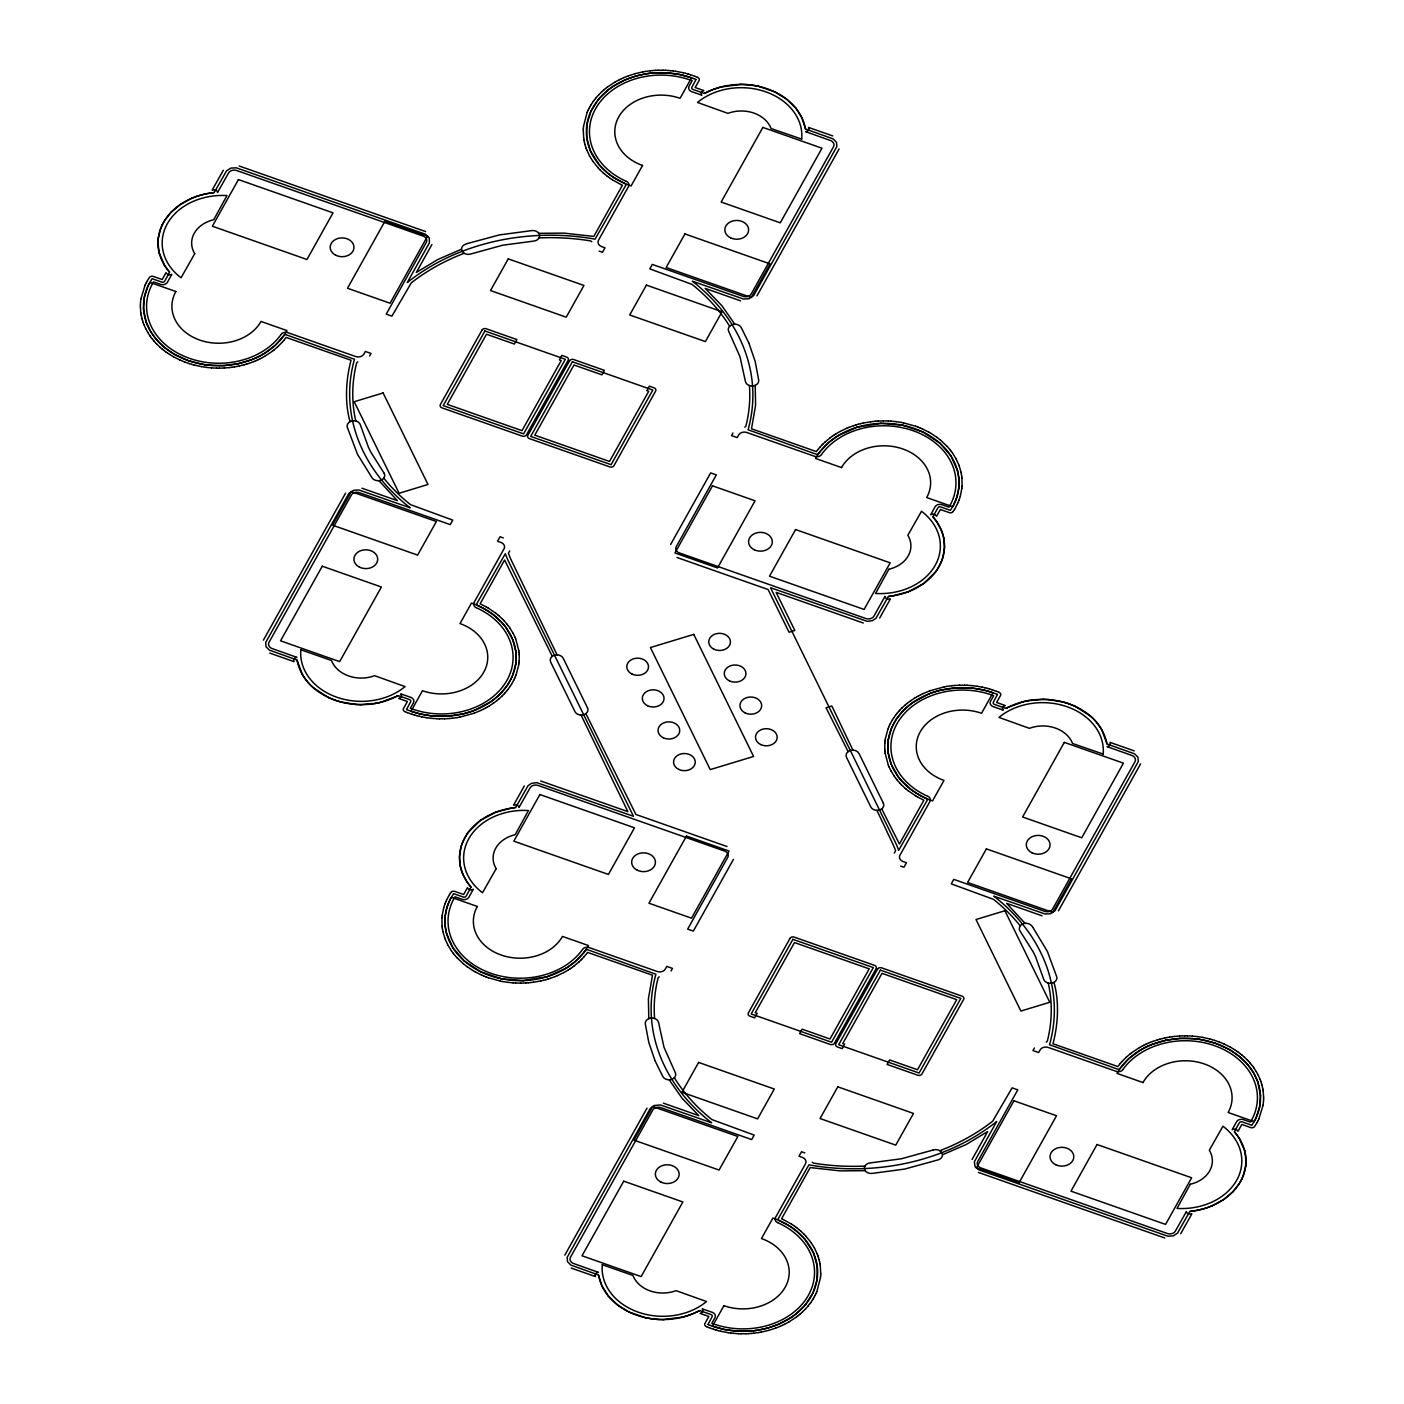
<?xml version="1.0" encoding="UTF-8"?>
<svg xmlns="http://www.w3.org/2000/svg" width="1404" height="1404" viewBox="0 0 1404 1404"><rect width="100%" height="100%" fill="white"/><g stroke="black" fill="none" stroke-linecap="round" stroke-linejoin="round"><path stroke-width="1.5" d="M140.382 306.792L140.4 304.879M583.274 130.291L583.695 138.241M820.726 1273.709L820.305 1265.759M1263.6 1099.121L1263.618 1097.208M158.055 241.874L158.687 250.193M1245.945 1162.126L1245.313 1153.807M461.512 249.21L438.066 259.371L416.321 272.446L431.923 244.524M942.488 1154.79L965.934 1144.629L987.679 1131.554L972.077 1159.476M158.055 241.857L158.389 237.697M1245.945 1162.143L1245.611 1166.303M140.4 304.773L140.488 302.86M441.944 917.83L442.049 925.78M519.182 660.775L519.217 654.826M583.274 130.168L583.362 128.273M820.638 1275.727L820.726 1273.832M884.818 743.225L884.783 749.174M962.056 486.17L961.951 478.22M1263.512 1101.14L1263.6 1099.227M140.505 302.755L140.944 298.841M441.962 917.725L442.12 915.812M445.226 915.987L445.138 925.657M515.9 662.6L515.759 651.017M518.989 662.793L519.164 660.88M583.38 128.168L583.555 126.255M591.804 241.734L590.575 240.891A198.508 156.862 0.5 0 0 540.171 237.873L539.118 237.873M812.196 1162.266L813.425 1163.109A198.508 156.862 0.5 0 0 863.829 1166.127L864.882 1166.127M820.445 1277.745L820.62 1275.832M884.836 743.12L885.011 741.207M888.1 741.4L888.241 752.983M958.774 488.013L958.862 478.343M961.88 488.188L962.038 486.275M1263.495 1101.245L1263.056 1105.159M442.137 915.706L443.682 907.844M445.226 915.97L446.718 908.335M583.555 126.149L587.118 112.46M586.907 124.517L586.784 138.031L590.575 151.246M515.637 664.531L515.9 662.635M518.725 664.794L518.989 662.899M885.011 741.101L885.275 739.206M888.1 741.365L888.363 739.469M817.093 1279.483L817.216 1265.969L813.425 1252.754M820.445 1277.851L816.882 1291.54M958.774 488.03L957.282 495.665M961.863 488.294L960.318 496.156M158.389 237.697L160.635 228.712M1245.611 1166.303L1243.365 1175.288M140.944 298.736L145.086 285.152M586.907 124.482L590.891 111.355L598.56 99.28M515.637 664.548L512.46 675.851L507.704 684.766M518.708 664.899L516.181 674.657M885.292 739.101L887.819 729.343M888.363 739.452L891.54 728.149L896.296 719.234M817.093 1279.518L813.109 1292.645L805.44 1304.72M1263.056 1105.264L1258.914 1118.848M461.038 846.893L459.512 856.826L460.301 865.97M942.961 557.107L944.488 547.174L943.699 538.03M461.038 846.893L462.723 842.067M942.961 557.107L941.277 561.933M443.717 907.739L444.945 903.93M446.718 908.318L447.946 904.597M957.282 495.682L956.054 499.403M960.283 496.261L959.055 500.07M160.635 228.694L162.32 224.763M1243.365 1175.306L1241.68 1179.237M515.426 676.588L516.128 674.762M444.98 903.825L445.7 902.017M447.946 904.562L450.351 899.104M956.054 499.438L953.649 504.896M958.3 501.983L959.02 500.175M887.872 729.238L888.574 727.412M462.723 842.067L466.812 834.397M941.277 561.933L937.188 569.603M148.017 285.96L144.366 297.157L143.541 308.757M587.17 112.355L587.96 110.547M514.584 678.501L515.373 676.693M445.752 901.912L446.542 900.104M957.458 503.896L958.248 502.088M888.627 727.307L889.416 725.499M816.04 1293.453L816.83 1291.645M1255.983 1118.04L1259.634 1106.843L1260.459 1095.243M145.121 285.047L145.998 283.257M148.017 285.925L152.106 278.694L161.864 282.116A2.071 1.632 0.5 0 0 164.601 281.291L169.182 273.078A2.071 1.632 0.5 0 0 169.006 271.516L164.531 265.338M588.013 110.442L588.873 108.67M513.671 680.378L514.531 678.588M446.577 899.999L449.508 894.541M957.423 504.001L954.492 509.459M889.469 725.412L890.329 723.622M815.127 1295.33L815.987 1293.558M1255.983 1118.075L1251.894 1125.306L1242.136 1121.884A2.071 1.632 0.5 0 0 1239.399 1122.709L1234.818 1130.922A2.071 1.632 0.5 0 0 1234.994 1132.484L1239.469 1138.662M1258.002 1120.743L1258.879 1118.953M162.337 224.745L163.97 221.674M1241.662 1179.255L1240.03 1182.326M146.051 283.169L146.981 281.414M588.925 108.564L589.856 106.809M513.618 680.466L511.618 684.064M450.351 899.086L453.562 893.646L463.32 897.068A2.071 1.632 0.5 0 0 466.058 896.243L470.638 888.03A2.071 1.632 0.5 0 0 470.463 886.468L466.935 881.8M953.649 504.913L950.403 510.336L940.68 506.932A2.071 1.632 0.5 0 0 937.942 507.757L933.362 515.97A2.071 1.632 0.5 0 0 933.537 517.532L937.065 522.2M890.382 723.534L892.382 719.936M814.144 1297.191L815.075 1295.436M1257.019 1122.586L1257.949 1120.831M369.585 356.037L371.025 353.457L365.356 351.456L363.618 354.492A6.195 4.896 0.5 0 1 355.721 356.546L287.767 332.643A5.247 4.142 0.5 0 0 281.151 334.292M263.408 640.136L345.56 493.173M410.986 711.249L422.464 690.733A46.525 36.767 0.5 0 0 483.801 672.13A46.525 36.767 0.5 0 0 460.003 623.587L471.481 603.071A74.956 59.231 0.5 0 1 509.81 681.291A74.956 59.231 0.5 0 1 410.986 711.249L406.581 709.564M509.687 550.894L508.388 553.229L509.108 555.159A113.408 89.61 0.5 0 0 511.846 561.407L557.09 654.878M756.984 295.858L839.136 148.912M524.306 785.959L513.618 805.089L515.18 804.913A3.352 2.65 0.5 0 1 519.006 807.44L530.273 787.504A6.195 4.896 0.5 0 1 537.609 785.292L725.078 851.228A6.195 4.896 0.5 0 1 727.939 857.019L687.679 929.097L693.348 931.098L733.379 859.494M670.621 544.506L710.652 472.902L716.321 474.903L676.061 546.981A6.195 4.896 0.5 0 0 678.922 552.772L866.391 618.708A6.195 4.896 0.5 0 0 873.727 616.496L884.994 596.384A3.352 2.65 0.5 0 0 888.82 599.087L890.382 598.911L879.694 618.041M732.958 432.994L731.519 435.591L737.188 437.592L738.925 434.556A6.195 4.896 0.5 0 1 746.823 432.502L814.776 456.388A5.247 4.142 0.5 0 0 821.393 454.756M671.042 971.006L672.481 968.409L666.812 966.408L665.075 969.444A6.195 4.896 0.5 0 1 657.177 971.498L589.224 947.612A5.247 4.142 0.5 0 0 582.607 949.244M564.864 1255.088L647.016 1108.142M894.313 853.106L895.612 850.771L894.892 848.841A113.408 89.61 0.5 0 0 892.154 842.593L876.938 810.371M993.014 692.751L981.536 713.267A46.525 36.767 0.5 0 0 920.199 731.87A46.525 36.767 0.5 0 0 943.997 780.413L932.519 800.929A74.956 59.231 0.5 0 1 894.19 722.709A74.956 59.231 0.5 0 1 993.014 692.751L997.419 694.436M1058.44 910.827L1140.592 763.864M1034.415 1047.963L1032.975 1050.543L1038.644 1052.544L1040.382 1049.508A6.195 4.896 0.5 0 1 1048.279 1047.454L1116.233 1071.357A5.247 4.142 0.5 0 0 1122.849 1069.708M147.034 281.309L149.456 277.395A3.106 2.457 0.5 0 1 153.211 276.395L162.18 279.554L165.988 272.709L166.865 273.745A3.352 2.65 0.5 0 0 171.815 274.289L167.427 282.292A5.23 4.142 0.5 0 1 160.618 284.363L153.545 281.871L152.685 283.362A71.85 56.774 0.5 0 0 186.258 357.142A71.85 56.774 0.5 0 0 281.028 334.573M589.908 106.704L590.926 104.984M813.074 1299.016L814.092 1297.296M1256.966 1122.691L1254.649 1126.464A3.106 2.457 0.5 0 1 1250.789 1127.605L1241.82 1124.446L1238.012 1131.291L1237.135 1130.255A3.352 2.65 0.5 0 0 1232.186 1129.711L1236.626 1121.603A5.23 4.142 0.5 0 1 1243.382 1119.637L1250.455 1122.129L1251.315 1120.638A71.85 56.774 0.5 0 0 1217.742 1046.857A71.85 56.774 0.5 0 0 1122.972 1069.427M164.426 220.919L170.99 212.39M1239.574 1183.081L1233.01 1191.61M223.324 170.27L212.162 190.119L213.724 189.961A3.352 2.65 0.5 0 1 217.55 192.488L228.817 172.552A6.195 4.896 0.5 0 1 236.153 170.323L423.622 236.258A6.195 4.896 0.5 0 1 426.483 242.067L386.223 314.145L391.892 316.146L411.319 282.818A198.508 156.862 0.5 0 1 461.67 254.247L464.11 253.264M590.996 104.879L593.295 101.404M510.477 685.872L511.565 684.152M449.561 894.436L450.649 892.733M953.351 511.267L954.439 509.564M892.435 719.848L893.523 718.128M813.004 1299.121L810.705 1302.596M1180.676 1233.73L1191.838 1213.881L1190.276 1214.039A3.352 2.65 0.5 0 1 1186.45 1211.512L1175.183 1231.448A6.195 4.896 0.5 0 1 1167.847 1233.677L980.378 1167.742A6.195 4.896 0.5 0 1 977.517 1161.933L1017.777 1089.855L1012.109 1087.854L992.681 1121.182A198.508 156.862 0.5 0 1 942.33 1149.753L939.89 1150.736M466.83 834.38L468.357 832.203M937.17 569.62L935.643 571.797M507.686 684.783L501.175 692.927M510.407 685.959L507.967 689.382M450.719 892.646L450.912 892.365A3.106 2.457 0.5 0 1 454.668 891.364L463.636 894.506L467.444 887.679L468.322 888.697A3.352 2.65 0.5 0 0 473.271 889.258L468.831 897.349A5.23 4.142 0.5 0 1 462.074 899.315L455.001 896.823L454.141 898.314A71.85 56.774 0.5 0 0 487.714 972.094A71.85 56.774 0.5 0 0 582.484 949.525M818.813 453.264L818.69 453.457A2.071 1.632 0.5 0 1 816.04 454.159L748.069 429.764A201.614 159.301 0.5 0 0 694.26 282.678L692.365 281.204L743.558 299.052L749.034 298.736L753.702 295.56L836.872 146.56L836.486 142.313L833.186 138.926L806.475 129.361A2.071 1.632 0.5 0 1 805.264 128.115L802 118.006L795.91 108.266M585.187 950.736L585.31 950.543A2.071 1.632 0.5 0 1 587.96 949.841L655.931 974.236A201.614 159.301 0.5 0 0 709.74 1121.322L711.635 1122.796L660.442 1104.948L654.229 1105.51L650.298 1108.44L567.128 1257.44L567.514 1261.687L570.814 1265.074L597.525 1274.639A2.071 1.632 0.5 0 1 598.736 1275.885L602 1285.994L608.09 1295.734M953.281 511.354L953.193 511.495A3.106 2.457 0.5 0 1 949.332 512.635L940.364 509.494L936.556 516.321L935.678 515.303A3.352 2.65 0.5 0 0 930.729 514.741L935.169 506.651A5.23 4.142 0.5 0 1 941.926 504.685L948.999 507.177L949.859 505.686A71.85 56.774 0.5 0 0 916.285 431.905A71.85 56.774 0.5 0 0 821.515 454.475M893.593 718.041L896.033 714.618M896.314 719.217L902.825 711.073M593.348 101.316L594.576 99.666M817.374 450.351L816.426 451.614L751.509 428.782L755.598 405.212L755.212 385.363M818.83 453.246L820.041 451.597M583.959 952.403L585.17 950.754M586.626 953.649L587.574 952.386L652.491 975.218L648.402 998.788L648.788 1018.637M809.424 1304.334L810.652 1302.684M468.357 832.203L480.238 820.568L495.893 812.161M935.643 571.797L923.762 583.432L908.107 591.839M283.819 340.4L286.118 337.416L351.035 360.249C345.77 379.922 344.7 402.878 350.035 421.656M594.647 99.579L595.945 97.964M506.598 691.084L507.897 689.469M817.444 450.263L820.164 446.981M820.059 451.579L828.869 442.348L837.872 435.802M583.941 952.421L575.131 961.652L566.128 968.198M586.556 953.737L583.836 957.019M896.103 714.531L897.402 712.916M808.055 1306.036L809.353 1304.421M1120.181 1063.6L1117.882 1066.584L1052.965 1043.751C1058.283 1023.99 1059.265 1001.21 1053.965 982.344M282.38 342.067L283.731 340.488M596.016 97.876L598.859 94.665M598.578 99.263L607.756 90.26M505.177 692.751L506.528 691.172M897.472 712.828L898.823 711.249M805.422 1304.737L796.243 1313.74M807.984 1306.124L805.141 1309.335M1120.269 1063.512L1121.62 1061.933M729.641 326.272L728.413 324.306A198.508 156.862 0.5 0 0 692.049 284.398L649.806 268.901L652.298 264.426L743.699 296.542A6.195 4.896 0.5 0 0 751.017 294.313L833.695 146.455A6.195 4.896 0.5 0 0 830.852 140.646L805.58 131.643A3.352 2.65 0.5 0 0 808.757 128.641L808.528 127.413L832.783 135.942M674.324 1077.781L675.587 1079.694A198.508 156.862 0.5 0 0 711.951 1119.602L754.194 1135.099L751.702 1139.574L660.301 1107.458A6.195 4.896 0.5 0 0 652.983 1109.686L570.305 1257.545A6.195 4.896 0.5 0 0 573.148 1263.354L598.42 1272.357A3.352 2.65 0.5 0 0 595.243 1275.359L595.471 1276.587L571.217 1268.058M282.309 342.155L277.676 346.823M503.685 694.383L505.107 692.839M820.234 446.893L821.656 445.349M582.344 958.651L583.766 957.107M898.893 711.161L900.315 709.617M1121.691 1061.845L1126.324 1057.177M171.007 212.39L180.361 204.493L191.611 198.35M1232.993 1191.61L1223.639 1199.507L1212.389 1205.65M598.946 94.577L602.07 91.523M501.14 692.944L498.087 695.945M502.106 695.963L503.597 694.453M821.744 445.261L823.235 443.769M580.765 960.231L582.256 958.739M900.403 709.546L901.894 708.037M902.86 711.056L905.913 708.055M805.054 1309.423L801.93 1312.477M502.035 696.051L498.789 699.016M823.306 443.682L824.868 442.207M579.132 961.793L580.694 960.318M901.965 707.949L905.211 704.983M277.588 346.911L274.236 349.789M602.158 91.453L603.755 90.031M498.069 695.963L491.242 701.456M824.955 442.137L830.133 437.837M579.045 961.863L573.867 966.163M905.931 708.037L912.758 702.544M800.245 1313.968L801.842 1312.547M1126.412 1057.089L1129.764 1054.211M603.843 89.944L605.51 88.557M497.034 700.473L498.701 699.087M552.298 656.335L504.598 560.003L480.115 603.808L485.995 606.774M585.889 713.636L635.889 814.46L727.026 846.524M848.139 751.614L826.061 707.756L831.835 706.001L852.93 750.175M905.299 704.913L906.966 703.527M881.73 808.915L899.402 843.997L923.885 800.192L918.005 797.226M798.49 1315.443L800.157 1314.056M605.615 88.487L607.335 87.153M607.792 90.242L609.511 88.908M272.411 351.211L274.131 349.877M496.928 700.561L493.348 703.264M907.072 703.439L910.652 700.736M1129.869 1054.123L1131.589 1052.789M794.488 1315.092L796.208 1313.758M796.665 1316.847L798.385 1315.513M607.423 87.083L615.145 81.994M609.529 88.891L613.162 86.328M272.323 351.281L264.601 356.37M830.22 437.767L831.993 436.468M572.007 967.531L573.78 966.233M1131.677 1052.719L1139.399 1047.63M794.471 1315.109L790.838 1317.672M796.577 1316.917L788.855 1322.006M832.098 436.398L833.923 435.152M491.207 701.473L475.078 710.126M493.243 703.334L489.434 705.843M910.757 700.666L914.566 698.157M912.793 702.526L928.921 693.874M570.077 968.848L571.902 967.602M613.197 86.311L625.289 79.817L636.486 75.904M264.672 353.246L275.272 345.279L283.854 335.591A2.071 1.632 0.5 0 1 286.504 334.889L354.475 359.266A201.614 159.301 0.5 0 0 408.283 506.37L410.179 507.844L358.985 489.996L353.51 490.294L348.841 493.471L265.672 642.47L266.058 646.735L269.357 650.122L296.068 659.669A2.071 1.632 0.5 0 1 297.279 660.933L302.58 674.903M834.029 435.082L835.906 433.889M568.093 970.111L569.971 968.918M1139.328 1050.754L1128.728 1058.721L1120.146 1068.409A2.071 1.632 0.5 0 1 1117.496 1069.111L1049.525 1044.734A201.614 159.301 0.5 0 0 995.717 897.63L993.821 896.156L1045.015 914.004L1050.49 913.706L1055.159 910.529L1138.328 761.53L1137.942 757.265L1134.643 753.878L1107.931 744.331A2.071 1.632 0.5 0 1 1106.721 743.067L1101.42 729.097M790.803 1317.689L778.711 1324.183L767.514 1328.096M262.723 354.405L264.654 353.264M836.012 433.818L840.031 431.519M837.89 435.784L856.984 427.255M487.399 707.054L489.329 705.896M914.671 698.104L916.601 696.946M566.11 968.216L547.016 976.745M567.988 970.182L563.969 972.481M1139.346 1050.736L1141.276 1049.595M615.268 81.923L619.375 79.73M262.688 354.422L258.669 356.581M262.513 357.529L264.478 356.423M485.31 708.213L487.276 707.107M916.724 696.893L918.69 695.787M1139.521 1047.577L1141.487 1046.471M1141.312 1049.578L1145.331 1047.419M788.732 1322.077L784.625 1324.27M396.753 696.296L397.174 696.068A2.071 1.632 0.5 0 1 399.175 695.945L409.582 699.596A2.071 1.632 0.5 0 1 410.635 701.754L406.546 709.564M1007.247 707.704L1006.826 707.932A2.071 1.632 0.5 0 1 1004.825 708.055L994.418 704.404A2.071 1.632 0.5 0 1 993.365 702.246L997.454 694.436M260.372 358.634L262.408 357.581M840.136 431.449L846.559 428.36M483.169 709.318L485.205 708.265M918.795 695.735L920.831 694.682M563.864 972.551L557.441 975.64M1141.592 1046.419L1143.628 1045.366M396.735 696.314L380.572 702.333M1007.265 707.686L1023.428 701.667M707.581 91.857L705.37 92.962A2.071 1.632 0.5 0 1 703.369 93.103L692.962 89.435A2.071 1.632 0.5 0 1 691.909 87.276L695.998 79.484M696.419 1312.143L698.63 1311.038A2.071 1.632 0.5 0 1 700.631 1310.897L711.038 1314.565A2.071 1.632 0.5 0 1 712.091 1316.724L708.002 1324.516M619.48 79.659L621.551 78.677M256.581 357.581L258.652 356.598M258.196 359.687L260.267 358.687M480.993 710.371L483.064 709.371M920.936 694.629L923.007 693.629M1143.734 1045.313L1145.804 1044.313M1145.348 1047.402L1147.419 1046.419M782.449 1325.323L784.52 1324.341M707.598 91.839L712.197 89.821M696.402 1312.161L691.803 1314.179M621.656 78.624L623.762 77.676M256.546 357.599L252.281 359.442M255.984 360.67L258.09 359.74M480.888 710.424L474.219 713.162M923.112 693.576L929.781 690.838M1145.91 1044.26L1148.016 1043.33M1147.454 1046.401L1151.719 1044.558M780.238 1326.324L782.344 1325.376M191.628 198.333L197.315 196.174M1212.372 1205.667L1206.685 1207.826M623.885 77.624L628.325 75.869M253.72 361.618L255.861 360.723M846.682 428.308L848.823 427.43M555.177 976.57L557.318 975.692M1148.139 1043.277L1150.28 1042.382M780.115 1326.376L775.675 1328.131M712.214 89.821L720.972 86.96M691.786 1314.179L683.028 1317.04M252.246 359.442L238.575 363.601M251.421 362.478L253.597 361.653M848.946 427.378L853.439 425.745M472.867 710.968L475.043 710.126M928.957 693.874L931.133 693.032M555.054 976.622L550.561 978.255M1150.402 1042.347L1152.579 1041.522M1151.754 1044.558L1165.425 1040.399M908.09 591.839L892.102 595.998M495.91 812.161L511.898 808.002M628.448 75.834L635.415 73.605M251.298 362.53L246.735 364.057M472.832 710.968L463.724 713.741M474.096 713.214L459.792 717.128M929.904 690.786L944.208 686.872M931.168 693.032L940.276 690.259M1152.702 1041.47L1157.265 1039.943M775.552 1328.166L768.585 1330.395M197.332 196.174L201.263 194.98M1206.668 1207.826L1202.737 1209.019M853.579 425.693L855.808 424.991M548.192 979.009L550.421 978.307M244.331 364.742L246.613 364.092M855.931 424.956L858.213 424.289M857.019 427.255L880.887 423.376M546.981 976.745L523.113 980.624M545.787 979.711L548.069 979.044M1157.387 1039.908L1159.669 1039.258M201.281 194.98L206.318 193.77M1202.719 1209.019L1197.682 1210.23M635.538 73.57L642.751 71.902M636.521 75.904L645.928 73.868M241.909 365.373L244.208 364.777M858.335 424.254L860.634 423.657M543.366 980.343L545.665 979.746M1159.792 1039.223L1162.091 1038.627M767.479 1328.096L758.072 1330.132M768.462 1330.43L761.249 1332.098M720.989 86.96L740.715 84.415M683.011 1317.04L663.285 1319.584M380.554 702.333L378.536 702.79M1023.446 701.667L1025.464 701.21M239.47 365.953L241.786 365.409M860.757 423.639L863.074 423.095M463.706 713.741L446.911 716.233L432.221 715.935M940.294 690.259L957.089 687.767L971.779 688.065M540.926 980.905L543.243 980.361M1162.214 1038.591L1164.53 1038.047M378.518 702.807L375.465 703.404M1025.482 701.193L1028.535 700.596M238.557 363.601L224.113 365.549M236.995 366.444L239.329 365.97M863.214 423.06L870.55 421.779M540.786 980.94L533.45 982.221M1164.671 1038.03L1167.005 1037.556M1165.443 1040.399L1179.886 1038.451M206.335 193.77L213.057 192.699A2.071 1.632 0.5 0 0 214.654 191.751L226.641 170.691L230.905 168.094L236.293 167.813L425.201 234.152L429.238 237.855L429.431 242.804L407.265 282.555L409.143 281.081A201.614 159.301 0.5 0 1 595.068 239.154L625.64 185.556A2.071 1.632 0.5 0 0 624.745 183.45L614.355 177.904M1197.665 1210.23L1190.943 1211.301A2.071 1.632 0.5 0 0 1189.346 1212.249L1177.429 1233.238L1173.2 1235.871L1167.812 1236.204L978.886 1169.883L975.096 1166.742L974.341 1161.81L996.735 1121.445L994.857 1122.919A201.614 159.301 0.5 0 1 808.932 1164.846L778.36 1218.444A2.071 1.632 0.5 0 0 779.255 1220.55L789.645 1226.096M642.892 71.885L645.243 71.464M234.503 366.883L236.855 366.479M457.3 717.567L459.652 717.163M944.348 686.837L946.7 686.433M1167.145 1037.521L1169.497 1037.117M758.757 1332.536L761.108 1332.115M375.447 703.404L360.775 704.615M1028.553 700.596L1043.225 699.385M645.384 71.446L650.28 70.779M645.963 73.85L648.332 73.499M231.993 367.269L234.363 366.918M457.16 717.602L452.263 718.251M946.84 686.398L951.736 685.749M1169.637 1037.082L1172.007 1036.731M755.668 1330.501L758.037 1330.15M758.616 1332.554L753.72 1333.221M892.084 595.998L889.487 596.331A2.071 1.632 0.5 0 0 887.89 597.279L875.973 618.286L872.481 620.656L867.251 621.358L770.533 587.714L895.05 841.733A116.321 91.909 0.5 0 1 898.665 850.297L927.096 800.508A2.071 1.632 0.5 0 0 926.201 798.42L923.85 797.332M511.916 808.002L514.513 807.669A2.071 1.632 0.5 0 0 516.11 806.721L528.027 785.713L531.519 783.344L536.749 782.642L633.467 816.286L508.95 562.267A116.321 91.909 0.5 0 1 505.335 553.702L476.904 603.492A2.071 1.632 0.5 0 0 477.799 605.58L480.15 606.668M648.367 73.499L650.754 73.201M229.466 367.567L231.853 367.286M870.691 421.762L875.605 421.218M533.309 982.238L528.395 982.782M1172.147 1036.714L1174.534 1036.433M753.246 1330.799L755.633 1330.501M650.403 70.762L652.807 70.533M650.789 73.201L665.443 72.762M229.343 367.585L224.394 368.006M449.736 718.497L452.141 718.269M951.859 685.731L954.264 685.503M1174.657 1036.415L1179.606 1035.994M753.211 1330.799L738.557 1331.238M751.193 1333.467L753.597 1333.238M652.948 70.533L655.352 70.358M875.745 421.218L878.149 421.042M378.975 480.677L397.35 500.649L361.951 488.206M449.596 718.515L444.647 718.795M954.404 685.485L959.353 685.205M1025.025 923.323L1006.65 903.351L1042.049 915.794M525.851 982.958L528.255 982.782M748.648 1333.642L751.052 1333.467M655.492 70.358L657.897 70.253M224.078 365.567L209.424 365.251M224.254 368.006L219.287 368.164M878.29 421.042L883.256 420.884M525.71 982.958L520.744 983.116M1179.746 1035.994L1184.713 1035.836M1179.922 1038.434L1194.576 1038.749M746.103 1333.747L748.507 1333.642M658.037 70.235L663.004 70.218M880.922 423.376L902.754 425.254M959.494 685.205L964.46 685.187M444.506 718.795L439.54 718.813M523.078 980.624L501.246 978.746M745.963 1333.765L740.996 1333.782M740.733 84.415L745.998 84.573M663.267 1319.584L658.002 1319.427M216.742 368.146L219.164 368.164M883.379 420.884L888.363 420.989M520.621 983.116L515.637 983.011M1184.836 1035.836L1187.257 1035.854M1043.242 699.385L1048.507 699.596M360.758 704.615L355.493 704.404M734.801 324.201L721.832 305.633L705.194 288.382L740.592 300.842M669.199 1079.799L682.168 1098.367L698.806 1115.618L663.408 1103.158M663.144 70.218L665.566 70.305M216.602 368.129L211.635 367.901M964.601 685.187L967.023 685.257M436.977 718.743L439.399 718.813M1187.398 1035.871L1192.365 1036.099M738.434 1333.695L740.856 1333.782M665.689 70.305L670.656 70.674M665.478 72.762L679.957 74.57L693.769 78.589M357.739 361.863L356.686 362.829A198.438 156.809 0.5 0 0 355.756 420.989M888.486 420.989L890.908 421.147M744.804 427.185L745.857 426.219A198.508 156.862 0.5 0 0 749.473 386.398L749.473 385.573M967.145 685.275L972.112 685.626M581.098 715.092L627.869 811.635L540.698 780.993M436.855 718.725L431.888 718.374M659.196 976.815L658.143 977.781A198.508 156.862 0.5 0 0 654.527 1017.602L654.527 1018.426M513.092 982.853L515.514 983.011M1046.261 1042.137L1047.314 1041.171A198.473 156.827 0.5 0 0 1048.261 983.028M738.522 1331.238L724.043 1329.43L710.231 1325.411M738.311 1333.695L733.344 1333.326M746.015 84.573L751.245 85.047M657.985 1319.427L652.755 1318.953M1048.525 699.596L1062.968 702M355.475 704.404L341.032 702M891.049 421.147L895.98 421.639M211.495 367.883L206.564 367.409M1192.505 1036.117L1197.436 1036.591M512.951 982.853L508.02 982.361M670.779 70.691L673.183 70.955M206.985 364.97L209.389 365.251M972.235 685.643L977.149 686.258M971.814 688.065L983.783 690.048M432.186 715.935L420.217 713.952M431.765 718.357L426.851 717.742M1194.611 1038.749L1197.015 1039.03M730.817 1333.045L733.221 1333.309M751.263 85.065L758.476 86.293M652.737 1318.935L645.524 1317.707M673.323 70.972L675.693 71.306M896.121 421.656L900.999 422.393M204.58 364.636L206.95 364.97M206.423 367.392L201.544 366.637M1197.577 1036.608L1202.456 1037.363M1197.05 1039.03L1199.42 1039.364M507.879 982.344L503.001 981.607M728.307 1332.694L730.677 1333.028M675.833 71.323L683.151 72.727M202.176 364.25L204.545 364.636M977.289 686.275L982.151 687.153M426.711 717.725L421.849 716.847M1199.455 1039.364L1201.824 1039.75M728.167 1332.677L720.849 1331.273M901.122 422.428L903.492 422.885M202.141 364.233L188.206 360.582L175.412 354.843M201.421 366.619L194.156 365.022M1202.579 1037.38L1209.844 1038.978M1201.859 1039.767L1215.794 1043.418L1228.588 1049.157M500.508 981.115L502.878 981.571M903.614 422.902L915.548 426.202M902.79 425.272L923.025 432.081L939.943 443.243M982.274 687.17L984.608 687.697M419.392 716.303L421.726 716.83M501.21 978.728L480.975 971.919L464.057 960.757M500.386 981.098L488.452 977.798M758.493 86.311L774.938 91.962M645.507 1317.689L629.062 1312.038M683.274 72.762L685.591 73.341M984.731 687.732L987.047 688.293M983.818 690.066L992.997 692.734M420.182 713.934L411.003 711.266M416.953 715.707L419.269 716.268M718.409 1330.659L720.726 1331.238M1062.986 702L1064.969 702.544M341.014 702L339.031 701.456M685.714 73.377L688.013 74.008M191.734 364.356L194.033 364.987M987.17 688.329L989.469 688.96M414.531 715.04L416.83 715.671M1209.967 1039.013L1212.266 1039.644M715.987 1329.992L718.286 1330.623M1064.987 702.544L1068.883 703.808M339.013 701.456L335.117 700.192M688.135 74.043L690.399 74.728M189.364 363.618L191.611 364.32M989.592 688.995L991.856 689.697M412.144 714.303L414.408 715.005M1212.389 1039.68L1214.635 1040.382M713.601 1329.272L715.864 1329.957M690.522 74.781L695.068 76.378M189.224 363.583L184.679 361.986M991.979 689.733L994.207 690.487M409.792 713.513L412.021 714.267M1214.776 1040.417L1219.321 1042.014M713.478 1329.219L708.932 1327.622M599.21 251.105L602.491 252.264L605.001 247.788L601.14 246.402A6.195 4.896 0.5 0 1 598.525 240.154L628.483 186.556A5.247 4.142 0.5 0 0 626.377 181.327M239.242 166.023L425.57 231.555M676.974 557.476L768.111 589.54L789.03 632.221L794.822 630.466L776.131 592.365L863.302 623.007M1134.239 750.894L1109.985 742.365L1110.213 743.593A3.352 2.65 0.5 0 1 1107.036 746.612L1132.308 755.598A6.195 4.896 0.5 0 1 1135.152 761.407L1052.474 909.265A6.195 4.896 0.5 0 1 1045.138 911.494L953.755 879.378L951.263 883.871L993.505 899.35A198.473 156.827 0.5 0 1 1020.217 925.85M503.334 537.925L500.052 536.767L497.542 541.242L501.403 542.628A6.195 4.896 0.5 0 1 504.247 548.438L474.061 602.491A5.247 4.142 0.5 0 0 476.167 607.704M900.666 866.075L903.948 867.233L906.457 862.758L902.596 861.372A6.195 4.896 0.5 0 1 899.753 855.562L929.939 801.508A5.247 4.142 0.5 0 0 927.833 796.296M269.761 653.106L294.015 661.635L293.787 660.406A3.352 2.65 0.5 0 1 296.964 657.388L271.692 648.402A6.195 4.896 0.5 0 1 268.848 642.593L351.526 494.734A6.195 4.896 0.5 0 1 358.862 492.506L450.245 524.622L452.737 520.129L410.494 504.65A198.438 156.809 0.5 0 1 383.783 478.167M978.43 1172.445L1164.758 1237.977M804.79 1152.895L801.508 1151.736L798.999 1156.212L802.86 1157.598A6.195 4.896 0.5 0 1 805.475 1163.846L775.517 1217.444A5.247 4.142 0.5 0 0 777.623 1222.673M1068.9 703.808L1075.482 706.493M335.1 700.192L328.518 697.507M915.671 426.254L917.865 427.062M994.33 690.522L996.524 691.33M407.476 712.67L409.67 713.478M486.135 976.938L488.329 977.746M695.191 76.43L697.349 77.29M693.804 78.606L695.963 79.466M917.988 427.097L920.146 427.974M184.556 361.934L180.151 360.108M996.647 691.382L998.806 692.242M405.194 711.758L407.353 712.618M1219.444 1042.066L1223.849 1043.892M483.853 976.026L486.012 976.903M708.037 1324.534L710.196 1325.394M706.651 1326.71L708.809 1327.57M697.472 77.343L697.823 77.483A3.106 2.457 0.5 0 1 699.104 80.467L695.155 87.539L703.825 90.576L702.526 91.278A3.352 2.65 0.5 0 0 701.842 95.174L691.575 91.629A5.23 4.142 0.5 0 1 689.066 86.293L692.19 80.712L690.312 80.028A71.85 56.774 0.5 0 0 597.069 106.248A71.85 56.774 0.5 0 0 626.008 181.221M920.269 428.027L922.393 428.94M998.928 692.295L999.279 692.453A3.106 2.457 0.5 0 1 1000.561 695.419L996.612 702.491L1005.282 705.545L1003.983 706.23A3.352 2.65 0.5 0 0 1003.298 710.126L993.172 706.633A5.23 4.142 0.5 0 1 990.522 701.245L993.646 695.664L991.768 694.98A71.85 56.774 0.5 0 0 898.525 721.2A71.85 56.774 0.5 0 0 927.465 796.173M404.896 711.635L404.756 711.565A3.106 2.457 0.5 0 1 403.439 708.581L407.388 701.509L398.718 698.455L400.017 697.77A3.352 2.65 0.5 0 0 400.702 693.874L410.968 697.419A5.23 4.142 0.5 0 1 413.478 702.755L410.354 708.336L412.232 709.02A71.85 56.774 0.5 0 0 505.475 682.8A71.85 56.774 0.5 0 0 476.535 607.827M481.607 975.06L483.731 975.973M706.528 1326.657L706.212 1326.534A3.106 2.457 0.5 0 1 704.896 1323.533L708.844 1316.461L700.175 1313.424L701.473 1312.722A3.352 2.65 0.5 0 0 702.158 1308.826L712.425 1312.371A5.23 4.142 0.5 0 1 714.934 1317.707L711.81 1323.288L713.688 1323.972A71.85 56.774 0.5 0 0 806.931 1297.752A71.85 56.774 0.5 0 0 777.991 1222.779M620.831 184.486L622.428 185.223L593.804 236.434L563.952 233.117L538.838 233.327M922.516 428.992L928.869 432.186M180.028 360.056L173.675 356.862M1223.972 1043.944L1230.325 1047.138M481.484 975.008L475.131 971.814M783.169 1219.514L781.572 1218.777L810.196 1167.566L840.048 1170.883L865.162 1170.673M1075.499 706.493L1090.259 715.917M328.501 697.507L313.741 688.083M774.938 91.962L786.591 99.157L795.892 108.248M629.062 1312.038L617.409 1304.842L608.107 1295.752M620.708 184.433L612.46 179.835M923.814 797.314L919.743 795.191M480.186 606.686L484.257 608.809M783.292 1219.567L791.54 1224.165M928.992 432.239L930.94 433.38M173.412 353.685L175.377 354.826M173.552 356.791L169.586 354.422M917.76 794.05L919.708 795.173M915.934 796.033L917.883 797.156M486.117 606.844L488.065 607.967M484.292 608.827L486.24 609.95M1230.448 1047.208L1234.414 1049.578M1228.623 1049.174L1230.588 1050.315M473.06 970.62L475.008 971.761M931.063 433.432L936.837 437.258M917.725 794.032L910.318 788.978M915.829 795.963L908.177 790.75M173.394 353.668L164.25 347.227L156.546 339.68M1230.606 1050.332L1239.75 1056.773L1247.454 1064.32M488.171 608.037L495.823 613.25M486.275 609.968L493.681 615.022M472.937 970.568L467.163 966.742M614.338 177.887L610.635 175.36M610.494 178.536L612.355 179.765M1234.52 1049.648L1236.38 1050.876M167.62 353.124L169.48 354.352M791.645 1224.235L793.506 1225.464M789.662 1226.113L793.365 1228.64M608.581 177.185L610.389 178.466M1236.485 1050.947L1238.293 1052.21M165.707 351.79L167.515 353.053M793.611 1225.534L795.419 1226.815M610.617 175.342L607.142 172.639M606.721 175.798L608.476 177.115M936.942 437.328L940.487 440.084M1238.398 1052.28L1240.153 1053.614M163.847 350.386L165.602 351.72M467.058 966.672L463.513 963.916M795.524 1226.885L797.279 1228.202M793.383 1228.658L796.858 1231.361M604.931 174.359L606.633 175.711M1240.241 1053.684L1241.943 1055.053M910.301 788.96L900.877 780.045M906.387 789.311L908.09 790.68M495.91 613.32L497.613 614.689M493.699 615.04L503.123 623.955M162.057 348.947L163.759 350.316M797.367 1228.289L799.069 1229.641M940.592 440.172L947.051 446.296M607.107 172.622L599.42 165.093M603.193 172.867L604.843 174.271M1242.049 1055.124L1243.681 1056.545M904.65 787.819L906.3 789.241M497.7 614.759L499.35 616.181M160.319 347.455L161.951 348.876M799.157 1229.728L800.806 1231.132M796.893 1231.378L804.58 1238.907M463.408 963.828L456.949 957.704M1090.276 715.935L1093.032 718.462M313.724 688.065L310.968 685.538M939.978 443.26L950.999 456.037L957.475 470.656M603.106 172.78L599.912 169.761M1243.768 1056.615L1246.963 1059.634M904.562 787.749L901.368 784.713M499.438 616.251L502.632 619.287M160.231 347.385L157.037 344.366M800.894 1231.22L804.088 1234.239M464.022 960.74L453.001 947.963L446.525 933.344M1093.698 719.129L1096.77 722.516M310.302 684.871L307.23 681.484M598.367 168.147L599.824 169.673M1247.05 1059.722L1248.507 1061.248M899.824 783.116L901.28 784.643M502.72 619.357L504.176 620.884M155.493 342.752L156.95 344.278M804.176 1234.327L805.633 1235.853M947.138 446.384L949.946 449.631M598.279 168.059L592.874 161.32M1248.595 1061.336L1249.981 1062.898M899.736 783.028L896.945 779.764M504.264 620.972L507.055 624.236M154.019 341.102L155.405 342.664M805.721 1235.941L811.126 1242.68M456.862 957.616L454.054 954.369M599.403 165.075L590.593 151.263M1250.069 1062.986L1251.403 1064.601M1247.472 1064.337L1253.526 1072.744L1257.773 1081.835M900.859 780.027L898.244 776.763M503.141 623.973L505.756 627.237M156.528 339.663L150.474 331.256L146.227 322.165M152.597 339.399L153.931 341.014M804.597 1238.925L813.407 1252.737M1096.787 722.516L1101.403 729.08M307.213 681.484L302.597 674.92M950.017 449.719L951.28 451.351M1251.473 1064.688L1252.737 1066.32M895.594 778.044L896.858 779.676M507.142 624.324L508.406 625.956M151.263 337.68L152.527 339.312M452.72 952.649L453.983 954.281M951.35 451.456L952.544 453.123M1252.807 1066.408L1254 1068.075M898.227 776.745L891.277 764.39L888.258 753.018M894.33 776.289L895.524 777.956M508.476 626.044L509.67 627.711M505.773 627.255L512.723 639.61L515.742 650.982M150 335.925L151.193 337.592M451.456 950.877L452.65 952.544M952.614 453.211L955.896 458.564M1254.07 1068.163L1256.317 1071.691M592.821 161.232L589.522 155.879M894.278 776.184L890.978 770.831M509.722 627.816L513.022 633.169M811.179 1242.768L814.478 1248.121M149.93 335.837L147.683 332.309M451.386 950.789L448.104 945.436M937.065 522.218L941.189 529.887M466.935 881.782L462.811 874.113M1239.469 1138.662L1244.576 1150.508M164.531 265.338L159.424 253.492M1256.369 1071.779L1258.317 1075.394M147.631 332.221L145.683 328.606M955.948 458.669L958.546 464.25M589.469 155.774L586.872 150.193M890.926 770.726L889.136 767.058M513.074 633.274L514.864 636.942M814.531 1248.226L817.128 1253.807M448.051 945.331L445.454 939.75M1258.37 1075.499L1260.002 1079.22M145.63 328.501L143.998 324.78M748.946 343.208L741.119 327.36A6.722 5.318 0.5 0 0 732.239 324.64A6.722 5.318 0.5 0 0 728.834 331.642L739.996 356.721L745.348 381.168A6.722 5.318 0.5 0 0 752.702 385.96A6.722 5.318 0.5 0 0 758.722 380.168L755.194 361.512L748.946 343.225M655.054 1060.792L662.881 1076.64A6.722 5.318 0.5 0 0 671.761 1079.36A6.722 5.318 0.5 0 0 675.166 1072.358L664.004 1047.279L658.651 1022.832A6.722 5.318 0.5 0 0 651.298 1018.04A6.722 5.318 0.5 0 0 645.278 1023.832L648.806 1042.488L655.054 1060.775M888.328 765.145L889.083 766.97M514.917 637.03L515.672 638.855M941.206 529.905L942.909 534.731M462.793 874.095L461.091 869.269M1260.055 1079.325L1260.739 1081.15M958.599 464.355L959.283 466.198M888.276 765.04L885.169 753.299M586.135 148.245L586.819 150.088M817.181 1253.912L817.865 1255.755M515.724 638.96L518.831 650.701M444.717 937.802L445.401 939.645M143.261 322.85L143.945 324.675M1260.774 1081.255L1261.389 1083.098M1257.773 1081.87L1260.459 1095.225M959.318 466.303L960.985 472.095M585.486 146.297L586.1 148.157M817.9 1255.843L818.514 1257.703M444.682 937.696L443.015 931.905M146.227 322.13L143.541 308.775M142.611 320.902L143.226 322.745M1261.424 1083.204L1261.95 1085.081M584.924 144.331L585.468 146.191M818.532 1257.809L819.076 1259.669M142.05 318.919L142.576 320.796M942.909 534.731L943.699 538.013M461.091 869.269L460.301 865.987M1244.593 1150.508L1245.313 1153.79M159.407 253.492L158.687 250.21M1261.985 1085.187L1262.442 1087.065M957.475 470.673L958.844 478.325M584.433 142.348L584.906 144.226M819.094 1259.774L819.567 1261.652M446.525 933.327L445.156 925.675M141.558 316.935L142.015 318.813M1262.459 1087.17L1262.845 1089.048M961.003 472.2L961.389 474.096M819.585 1261.757L819.954 1263.653M584.046 140.347L584.415 142.243M442.611 929.904L442.997 931.8M141.155 314.952L141.541 316.83M1262.863 1089.153L1263.161 1091.048M961.407 474.201L961.705 476.096M819.989 1263.758L820.287 1265.653M583.713 138.347L584.011 140.242M442.295 927.904L442.593 929.799M140.839 312.952L141.137 314.847M1263.179 1091.171L1263.618 1097.103M961.722 476.202L961.933 478.115M884.941 751.298L885.152 753.193M518.848 650.807L519.059 652.702M442.067 925.885L442.278 927.798M140.821 312.829L140.382 306.897M884.783 749.28L884.924 751.193M519.076 652.807L519.217 654.72M1234.362 1131.747A64.619 51.053 0.5 0 1 1189.82 1211.424M699.578 1310.529A64.619 51.053 0.5 0 1 598.56 1275.007M471.095 887.205A64.619 51.053 0.5 0 1 515.637 807.546M1005.878 708.423A64.619 51.053 0.5 0 1 1106.896 743.962M169.638 272.253A64.619 51.053 0.5 0 1 214.18 192.576M704.422 93.471A64.619 51.053 0.5 0 1 805.44 128.992M932.905 516.795A64.619 51.053 0.5 0 1 888.363 596.454M398.122 695.577A64.619 51.053 0.5 0 1 297.104 660.038M300.86 649.754L300.842 649.929A60.477 47.789 0.5 0 0 336.767 697.209A60.477 47.789 0.5 0 0 405.054 686.591L374.605 675.693A30.941 24.447 0.5 0 1 331.519 660.512L300.86 649.754M602.316 1264.723L602.298 1264.899A60.477 47.789 0.5 0 0 638.223 1312.161A60.477 47.789 0.5 0 0 706.51 1301.543L676.061 1290.645A30.941 24.447 0.5 0 1 632.976 1275.464L602.316 1264.723M801.702 139.101L771.077 128.519A30.941 24.447 0.5 0 0 727.956 113.373L697.49 102.457A60.477 47.789 0.5 0 1 765.777 91.839A60.477 47.789 0.5 0 1 801.702 139.101M1103.158 754.071L1072.533 743.471A30.941 24.447 0.5 0 0 1029.413 728.343L998.946 717.409A60.477 47.789 0.5 0 1 1067.233 706.791A60.477 47.789 0.5 0 1 1103.158 754.071M194.7 253.755L181.046 277.781A60.477 47.789 0.5 0 1 167.322 223.762A60.477 47.789 0.5 0 1 226.992 195.577L213.724 219.726A30.941 24.447 0.5 0 0 194.735 253.738M238.434 179.589L212.355 226.219L306.967 259.494L333.029 212.846L238.434 179.589M385.029 221.095L347.49 288.241L390.066 303.229L427.606 236.065L385.029 221.095M351.263 491.593L332.485 525.166L417.62 555.106L436.398 521.533L351.263 491.593M322.271 566.216L280.554 640.838L339.68 661.617L381.397 587.012L322.271 566.216M508.248 258.863L490.522 290.558L566.216 317.181L583.941 285.468L508.248 258.863M482.063 329.993L440.347 404.615A3.106 2.457 0.5 0 0 441.944 407.844L522.341 436.135A3.106 2.457 0.5 0 0 526.43 434.889L568.146 360.284A3.106 2.457 0.5 0 0 566.567 357.037L561.828 355.37L559.336 359.863L561.231 360.512L522.007 430.659L447.279 404.37L486.486 334.24L514.39 344.05L516.9 339.575L486.153 328.764A3.106 2.457 0.5 0 0 482.063 329.993M484.906 330.993L443.19 405.616L523.604 433.889L565.321 359.284L484.906 330.993M642.541 165.461L631.063 185.977A74.956 59.231 0.5 0 1 592.734 107.757A74.956 59.231 0.5 0 1 691.558 77.782L680.08 98.298A46.525 36.767 0.5 0 0 618.743 116.901A46.525 36.767 0.5 0 0 642.541 165.461M569.568 360.775L527.851 435.398A3.106 2.457 0.5 0 0 529.448 438.627L609.862 466.918A3.106 2.457 0.5 0 0 613.952 465.672L655.65 391.049A3.106 2.457 0.5 0 0 654.071 387.82L649.35 386.153L646.84 390.628L648.736 391.295L609.511 461.442L534.784 435.152L573.99 365.005L601.895 374.833L604.404 370.358L573.657 359.529A3.106 2.457 0.5 0 0 569.568 360.775M572.411 361.776L530.694 436.398L611.109 464.671L652.825 390.049L572.411 361.776M646.402 285.117L629.712 314.97L705.387 341.576L722.077 311.741L646.402 285.117M684.924 233.942L666.145 267.515L751.28 297.455L770.059 263.882L684.924 233.942M762.863 127.413L721.147 202.036L780.273 222.832L821.989 148.21L762.863 127.413M496.156 868.707L482.502 892.733A60.477 47.789 0.5 0 1 468.778 838.732A60.477 47.789 0.5 0 1 528.448 810.529L515.18 834.696A30.941 24.447 0.5 0 0 496.191 868.69M539.891 794.541L513.811 841.171L608.423 874.446L634.485 827.816L539.891 794.541M712.477 485.819L674.938 552.965L717.514 567.953L755.054 500.789L712.477 485.819M795.577 529.554L769.515 576.184L864.109 609.459L890.189 562.828L795.577 529.554M686.486 836.047L648.946 903.211L691.523 918.181L729.062 851.035L686.486 836.047M888.82 569.304L875.552 593.471A60.477 47.789 0.5 0 0 935.222 565.268A60.477 47.789 0.5 0 0 921.498 511.267L907.844 535.293A30.941 24.447 0.5 0 1 888.802 569.269M652.72 1106.545L633.941 1140.118L719.076 1170.059L737.855 1136.485L652.72 1106.545M623.727 1181.168L582.011 1255.79L641.137 1276.587L682.853 1201.964L623.727 1181.168M698.613 1062.424L681.923 1092.259L757.598 1118.883L774.288 1089.03L698.613 1062.424M790.048 938.328L748.35 1012.951A3.106 2.457 0.5 0 0 749.929 1016.18L754.65 1017.847L757.16 1013.372L755.264 1012.705L794.488 942.558L869.216 968.848L830.01 1038.995L802.105 1029.167L799.596 1033.642L830.343 1044.471A3.106 2.457 0.5 0 0 834.432 1043.225L876.149 968.602A3.106 2.457 0.5 0 0 874.552 965.373L794.137 937.082A3.106 2.457 0.5 0 0 790.048 938.328M792.891 939.329L751.175 1013.951L831.589 1042.224L873.306 967.602L792.891 939.329M877.57 969.111L835.854 1043.716A3.106 2.457 0.5 0 0 837.433 1046.963L842.172 1048.63L844.664 1044.137L842.769 1043.488L881.993 973.341L956.721 999.63L917.514 1069.76L889.609 1059.95L887.1 1064.425L917.847 1075.236A3.106 2.457 0.5 0 0 921.937 1074.007L963.653 999.385A3.106 2.457 0.5 0 0 962.056 996.156L881.659 967.865A3.106 2.457 0.5 0 0 877.57 969.111M880.396 970.111L838.679 1044.716L919.094 1073.007L960.81 998.384L880.396 970.111M837.784 1086.819L820.059 1118.532L895.752 1145.137L913.477 1113.442L837.784 1086.819M723.92 1305.702L712.442 1326.218A74.956 59.231 0.5 0 0 811.266 1296.243A74.956 59.231 0.5 0 0 772.937 1218.023L761.459 1238.539A46.525 36.767 0.5 0 1 785.257 1287.099A46.525 36.767 0.5 0 1 723.92 1305.702M986.38 848.893L967.602 882.467L1052.737 912.407L1071.515 878.834L986.38 848.893M1064.32 742.383L1022.603 816.988L1081.729 837.784L1123.446 763.162L1064.32 742.383M1013.934 1100.771L976.394 1167.935L1018.971 1182.905L1056.51 1115.759L1013.934 1100.771M1097.033 1144.506L1070.971 1191.154L1165.566 1224.411L1191.645 1177.781L1097.033 1144.506M1190.276 1184.274L1177.008 1208.423A60.477 47.789 0.5 0 0 1236.678 1180.237A60.477 47.789 0.5 0 0 1222.954 1126.219L1209.3 1150.245A30.941 24.447 0.5 0 1 1190.259 1184.239M467.602 243.489L465.496 244.226A6.722 5.318 0.5 0 0 462.091 251.228A6.722 5.318 0.5 0 0 470.972 253.948L502.65 245.226L533.573 241.102A6.722 5.318 0.5 0 0 539.592 235.328A6.722 5.318 0.5 0 0 532.256 230.537L499.368 234.924L467.69 243.454M933.028 1150.051L901.35 1158.774L870.427 1162.898A6.722 5.318 0.5 0 0 864.408 1168.672A6.722 5.318 0.5 0 0 871.744 1173.463L904.755 1169.058L938.504 1159.774A6.722 5.318 0.5 0 0 941.909 1152.772A6.722 5.318 0.5 0 0 933.028 1150.051M383.116 392.945L354.212 401.719L399.087 493.26L427.992 484.485L383.116 392.945M693.769 634.397L650.403 647.542L710.231 769.603L753.597 756.458L693.769 634.397M1004.913 910.74L976.008 919.515L1020.884 1011.055L1049.788 1002.28L1004.913 910.74M841.54 467.585L815.531 458.441A74.956 59.231 0.5 0 1 914.355 428.466A74.956 59.231 0.5 0 1 952.702 506.686L926.675 497.542A46.525 36.767 0.5 0 0 902.877 448.982A46.525 36.767 0.5 0 0 841.54 467.585M175.869 291.505L149.842 282.362A74.956 59.231 0.5 0 0 188.189 360.582A74.956 59.231 0.5 0 0 287.013 330.607L261.004 321.446A46.525 36.767 0.5 0 1 199.666 340.049A46.525 36.767 0.5 0 1 175.869 291.505M1142.996 1082.554L1116.987 1073.393A74.956 59.231 0.5 0 1 1215.811 1043.418A74.956 59.231 0.5 0 1 1254.158 1121.638L1228.131 1112.494A46.525 36.767 0.5 0 0 1204.334 1063.951A46.525 36.767 0.5 0 0 1142.996 1082.554M477.325 906.457L451.298 897.314A74.956 59.231 0.5 0 0 489.645 975.534A74.956 59.231 0.5 0 0 588.469 945.559L562.46 936.415A46.525 36.767 0.5 0 1 501.123 955.018A46.525 36.767 0.5 0 1 477.325 906.457M1032.94 927.482L1031.764 925.903A6.722 5.318 0.5 0 0 1022.551 924.007A6.722 5.318 0.5 0 0 1020.199 931.273L1033.186 951.912A228.343 180.432 0.5 0 1 1035.608 956.861L1043.593 979.009A6.722 5.318 0.5 0 0 1051.543 983.151A6.722 5.318 0.5 0 0 1056.756 976.868L1047.384 951.473L1032.993 927.553M383.801 472.727L370.814 452.088A228.343 180.432 0.5 0 1 368.392 447.139L360.407 424.991A6.722 5.318 0.5 0 0 352.457 420.849A6.722 5.318 0.5 0 0 347.244 427.132L357.476 454.282L372.235 478.097A6.722 5.318 0.5 0 0 381.449 479.992A6.722 5.318 0.5 0 0 383.801 472.727M883.344 803.158L859.037 753.579A6.722 5.318 0.5 0 0 850.35 750.526A6.722 5.318 0.5 0 0 846.507 757.37L870.813 806.967A6.722 5.318 0.5 0 0 879.518 810.02A6.722 5.318 0.5 0 0 883.344 803.158M587.521 707.879L563.215 658.301A6.722 5.318 0.5 0 0 554.51 655.229A6.722 5.318 0.5 0 0 550.684 662.091L574.991 711.688A6.722 5.318 0.5 0 0 583.678 714.741A6.722 5.318 0.5 0 0 587.521 707.879M678.764 769.41A10.863 8.582 0.5 0 0 695.261 762.337A10.863 8.582 0.5 0 0 679.185 754.562A10.863 8.582 0.5 0 0 678.764 769.41M760.705 744.559A10.863 8.582 0.5 0 0 777.184 737.486A10.863 8.582 0.5 0 0 761.126 729.711A10.863 8.582 0.5 0 0 760.705 744.559M663.25 737.749A10.863 8.582 0.5 0 0 679.747 730.677A10.863 8.582 0.5 0 0 663.671 722.902A10.863 8.582 0.5 0 0 663.25 737.749M745.173 712.916A10.863 8.582 0.5 0 0 761.67 705.826A10.863 8.582 0.5 0 0 745.612 698.051A10.863 8.582 0.5 0 0 745.173 712.916M647.542 705.721A10.863 8.582 0.5 0 0 664.039 698.63A10.863 8.582 0.5 0 0 647.964 690.856A10.863 8.582 0.5 0 0 647.542 705.721M729.466 680.87A10.863 8.582 0.5 0 0 745.963 673.78A10.863 8.582 0.5 0 0 729.904 666.022A10.863 8.582 0.5 0 0 729.466 680.87M632.028 674.06A10.863 8.582 0.5 0 0 648.508 666.97A10.863 8.582 0.5 0 0 632.449 659.196A10.863 8.582 0.5 0 0 632.028 674.06M713.952 649.21A10.863 8.582 0.5 0 0 730.449 642.119A10.863 8.582 0.5 0 0 714.373 634.362A10.863 8.582 0.5 0 0 713.952 649.21M1055.738 1164.723A11.881 9.389 0.5 0 0 1073.797 1156.966A11.881 9.389 0.5 0 0 1056.194 1148.454A11.881 9.389 0.5 0 0 1055.738 1164.723M661.091 1182.168A11.881 9.389 0.5 0 0 679.15 1174.411A11.881 9.389 0.5 0 0 661.547 1165.899A11.881 9.389 0.5 0 0 661.091 1182.168M637.363 870.252A11.881 9.389 0.5 0 0 655.422 862.495A11.881 9.389 0.5 0 0 637.837 853.983A11.881 9.389 0.5 0 0 637.363 870.252M1032.01 852.807A11.881 9.389 0.5 0 0 1050.069 845.05A11.881 9.389 0.5 0 0 1032.484 836.538A11.881 9.389 0.5 0 0 1032.01 852.807M335.907 255.3A11.881 9.389 0.5 0 0 353.966 247.543A11.881 9.389 0.5 0 0 336.381 239.031A11.881 9.389 0.5 0 0 335.907 255.3M730.554 237.838A11.881 9.389 0.5 0 0 748.613 230.08A11.881 9.389 0.5 0 0 731.028 221.569A11.881 9.389 0.5 0 0 730.554 237.838M754.281 549.754A11.881 9.389 0.5 0 0 772.34 541.997A11.881 9.389 0.5 0 0 754.738 533.502A11.881 9.389 0.5 0 0 754.281 549.754M359.635 567.216A11.881 9.389 0.5 0 0 377.694 559.459A11.881 9.389 0.5 0 0 360.091 550.947A11.881 9.389 0.5 0 0 359.635 567.216"/></g></svg>
